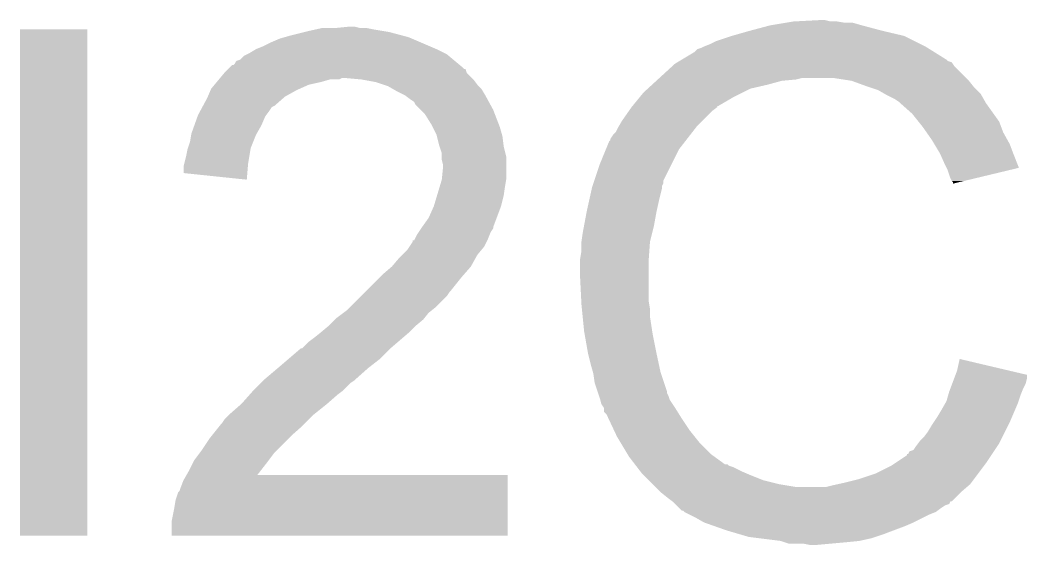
# Model space of a CAD drawing. Extents: x -1.3 to 24.2, y -3.9 to 39.2.
# Drawn here: x 8.661 to 10.602, y 4.986 to 5.997 of the extents above; entities that cross this region are included whole.
import ezdxf

# ---------------------------------------------------------------- set-up
doc = ezdxf.new("R2010")
doc.units = 0
doc.layers.add('6DOF_IMU_14_CLICK_V100_GTO', color=14, linetype='CONTINUOUS')

msp = doc.modelspace()

# ---------------------------------------------------------------- linework, layer by layer
at = {"layer": '6DOF_IMU_14_CLICK_V100_GTO'}
for points in [[(10.15238, 5.9944), (10.200638, 5.99694), (10.223502, 5.9944), (10.213342, 5.99694)], [(8.6614, 5.003824), (8.661422, 5.979136), (8.790916, 5.003824), (8.79094, 5.979136)], [(8.661422, 5.979136), (8.661424, 5.97916), (8.79094, 5.979136), (8.661424, 5.97916)], [(9.2202, 5.97662), (9.23163, 5.97916), (9.35736, 5.97662), (9.34212, 5.97916)], [(9.23163, 5.97916), (9.243062, 5.9817), (9.34212, 5.97916), (9.329422, 5.9817)], [(9.26846, 5.9817), (9.293858, 5.98424), (9.316722, 5.9817), (9.306562, 5.98424)], [(10.06856, 5.97662), (10.106658, 5.98678), (10.32256, 5.97662), (10.28446, 5.98678)], [(10.106658, 5.98678), (10.137138, 5.99186), (10.28446, 5.98678), (10.266684, 5.99186)], [(10.137138, 5.99186), (10.15238, 5.9944), (10.251442, 5.99186), (10.236202, 5.9944)], [(9.144, 5.95376), (9.16178, 5.961382), (9.434408, 5.95376), (9.416624, 5.961382)], [(9.16178, 5.961382), (9.170666, 5.96392), (9.416624, 5.961382), (9.410702, 5.96392)], [(9.170666, 5.96392), (9.17956, 5.96646), (9.410702, 5.96392), (9.401178, 5.96646)], [(9.17956, 5.96646), (9.21004, 5.97408), (9.401178, 5.96646), (9.3726, 5.97408)], [(9.21004, 5.97408), (9.2202, 5.97662), (9.3726, 5.97408), (9.35736, 5.97662)], [(10.002522, 5.9563), (10.033, 5.96646), (10.38606, 5.9563), (10.365742, 5.96646)], [(10.033, 5.96646), (10.06856, 5.97662), (10.365742, 5.96646), (10.32256, 5.97662)], [(9.103358, 5.93344), (9.116056, 5.94106), (9.479278, 5.93344), (9.46404, 5.94106)], [(9.116056, 5.94106), (9.12876, 5.94614), (9.46404, 5.94106), (9.452188, 5.94614)], [(9.12876, 5.94614), (9.144, 5.95376), (9.452188, 5.94614), (9.434408, 5.95376)], [(9.961882, 5.935982), (9.966964, 5.94106), (10.422632, 5.935982), (10.414508, 5.94106)], [(9.966964, 5.94106), (9.97458, 5.9436), (10.414508, 5.94106), (10.410444, 5.9436)], [(9.97458, 5.9436), (9.97966, 5.94614), (10.410444, 5.9436), (10.406378, 5.94614)], [(9.97966, 5.94614), (9.99236, 5.95122), (10.406378, 5.94614), (10.39622, 5.95122)], [(9.99236, 5.95122), (10.002522, 5.9563), (10.39622, 5.95122), (10.38606, 5.9563)], [(9.077968, 5.918198), (9.08558, 5.920744), (9.499602, 5.918198), (9.496546, 5.920744)], [(9.08558, 5.920744), (9.093204, 5.928362), (9.496546, 5.920744), (9.487404, 5.928362)], [(9.093204, 5.928362), (9.098278, 5.9309), (9.487404, 5.928362), (9.484356, 5.9309)], [(9.098278, 5.9309), (9.103358, 5.93344), (9.484356, 5.9309), (9.479278, 5.93344)], [(9.932244, 5.9182), (9.936474, 5.920738), (10.449564, 5.9182), (10.447022, 5.920738)], [(9.936474, 5.920738), (9.961882, 5.935982), (10.447022, 5.920738), (10.422632, 5.935982)], [(9.0551, 5.89534), (9.062702, 5.902942), (9.522464, 5.89534), (9.519924, 5.902942)], [(9.062702, 5.902942), (9.062722, 5.90296), (9.519924, 5.902942), (9.517384, 5.90296)], [(9.062722, 5.90296), (9.065264, 5.905502), (9.517384, 5.90296), (9.514838, 5.905502)], [(9.065264, 5.905502), (9.070344, 5.91058), (9.514838, 5.905502), (9.508744, 5.91058)], [(9.070344, 5.91058), (9.072886, 5.910586), (9.508744, 5.91058), (9.508738, 5.910586)], [(9.072886, 5.910586), (9.075422, 5.913124), (9.508738, 5.910586), (9.505692, 5.913124)], [(9.075422, 5.913124), (9.077968, 5.918198), (9.505692, 5.913124), (9.499602, 5.918198)], [(9.893298, 5.88518), (9.918234, 5.908038), (10.48512, 5.88518), (10.462262, 5.908038)], [(9.918234, 5.908038), (9.923782, 5.913122), (10.462262, 5.908038), (10.458872, 5.913122)], [(9.923782, 5.913122), (9.928004, 5.915656), (10.458872, 5.913122), (10.45718, 5.915656)], [(9.928004, 5.915656), (9.932244, 5.9182), (10.45718, 5.915656), (10.449564, 5.9182)], [(9.040284, 5.87756), (9.044516, 5.88264), (9.240522, 5.87756), (9.258296, 5.88264)], [(9.044516, 5.88264), (9.046632, 5.885178), (9.276076, 5.88264), (9.281156, 5.885178)], [(9.046632, 5.885178), (9.046634, 5.88518), (9.281156, 5.885178), (9.291322, 5.88518)], [(9.046634, 5.88518), (9.055098, 5.895338), (9.53262, 5.88518), (9.522466, 5.895338)], [(9.055098, 5.895338), (9.0551, 5.89534), (9.522466, 5.895338), (9.522464, 5.89534)], [(9.319262, 5.88264), (9.291322, 5.88518), (9.53516, 5.88264), (9.53262, 5.88518)], [(9.319274, 5.882638), (9.319262, 5.88264), (9.53516, 5.882638), (9.53516, 5.88264)], [(9.3472, 5.87756), (9.319274, 5.882638), (9.538972, 5.87756), (9.53516, 5.882638)], [(9.879444, 5.87248), (9.887758, 5.8801), (10.10158, 5.87248), (10.129518, 5.8801)], [(9.887758, 5.8801), (9.890528, 5.88264), (10.129518, 5.8801), (10.157458, 5.88264)], [(9.890528, 5.88264), (9.893298, 5.88518), (10.157458, 5.88264), (10.167618, 5.88518)], [(10.26414, 5.8801), (10.231118, 5.88518), (10.4902, 5.8801), (10.48512, 5.88518)], [(10.264146, 5.880098), (10.26414, 5.8801), (10.490202, 5.880098), (10.4902, 5.8801)], [(10.29208, 5.86994), (10.264146, 5.880098), (10.49833, 5.86994), (10.490202, 5.880098)], [(9.023168, 5.84962), (9.028614, 5.86232), (9.171942, 5.84962), (9.1948, 5.86232)], [(9.028614, 5.86232), (9.029702, 5.864858), (9.1948, 5.86232), (9.20051, 5.864858)], [(9.029702, 5.864858), (9.03605, 5.872478), (9.20051, 5.864858), (9.217658, 5.872478)], [(9.03605, 5.872478), (9.040284, 5.87756), (9.217658, 5.872478), (9.240522, 5.87756)], [(9.36244, 5.87248), (9.3472, 5.87756), (9.542782, 5.87248), (9.538972, 5.87756)], [(9.370058, 5.86994), (9.36244, 5.87248), (9.545322, 5.86994), (9.542782, 5.87248)], [(9.378954, 5.864858), (9.370058, 5.86994), (9.550402, 5.864858), (9.545322, 5.86994)], [(9.387842, 5.85978), (9.378954, 5.864858), (9.55345, 5.85978), (9.550402, 5.864858)], [(9.86282, 5.85724), (9.871132, 5.86486), (10.05332, 5.85724), (10.068558, 5.86486)], [(9.871132, 5.86486), (9.879444, 5.87248), (10.068558, 5.86486), (10.10158, 5.87248)], [(10.2997, 5.8674), (10.29208, 5.86994), (10.50036, 5.8674), (10.49833, 5.86994)], [(10.314938, 5.86232), (10.2997, 5.8674), (10.50544, 5.86232), (10.50036, 5.8674)], [(10.32828, 5.854698), (10.314938, 5.86232), (10.513062, 5.854698), (10.50544, 5.86232)], [(9.013872, 5.831838), (9.02208, 5.847078), (9.151616, 5.831838), (9.169036, 5.847078)], [(9.02208, 5.847078), (9.023168, 5.84962), (9.169036, 5.847078), (9.171942, 5.84962)], [(9.403078, 5.85216), (9.387842, 5.85978), (9.55802, 5.85216), (9.55345, 5.85978)], [(9.41324, 5.84454), (9.403078, 5.85216), (9.562178, 5.84454), (9.55802, 5.85216)], [(9.420856, 5.839458), (9.41324, 5.84454), (9.56495, 5.839458), (9.562178, 5.84454)], [(9.842038, 5.83184), (9.856584, 5.84962), (10.007598, 5.83184), (10.038082, 5.84962)], [(9.856584, 5.84962), (9.86282, 5.85724), (10.038082, 5.84962), (10.05332, 5.85724)], [(10.332722, 5.85216), (10.32828, 5.854698), (10.514514, 5.85216), (10.513062, 5.854698)], [(10.347958, 5.84454), (10.332722, 5.85216), (10.518866, 5.84454), (10.514514, 5.85216)], [(10.35558, 5.83946), (10.347958, 5.84454), (10.521768, 5.83946), (10.518866, 5.84454)], [(9.0043, 5.814062), (9.008402, 5.82168), (9.135746, 5.814062), (9.14146, 5.82168)], [(9.008402, 5.82168), (9.012502, 5.829296), (9.14146, 5.82168), (9.146542, 5.829296)], [(9.012502, 5.829296), (9.013872, 5.831838), (9.146542, 5.829296), (9.151616, 5.831838)], [(9.423398, 5.834384), (9.420856, 5.839458), (9.567716, 5.834384), (9.56495, 5.839458)], [(9.433562, 5.82422), (9.423398, 5.834384), (9.57326, 5.82422), (9.567716, 5.834384)], [(9.441178, 5.816602), (9.433562, 5.82422), (9.576192, 5.816602), (9.57326, 5.82422)], [(9.834622, 5.821678), (9.839958, 5.829298), (9.9949, 5.821678), (10.005052, 5.829298)], [(9.839958, 5.829298), (9.83996, 5.8293), (10.005052, 5.829298), (10.005052, 5.8293)], [(9.83996, 5.8293), (9.842018, 5.831816), (10.005052, 5.8293), (10.00506, 5.831816)], [(9.842018, 5.831816), (9.842038, 5.83184), (10.00506, 5.831816), (10.007598, 5.83184)], [(10.35812, 5.83692), (10.35558, 5.83946), (10.52322, 5.83692), (10.521768, 5.83946)], [(10.358124, 5.836918), (10.35812, 5.83692), (10.52322, 5.836918), (10.52322, 5.83692)], [(10.38098, 5.8166), (10.358124, 5.836918), (10.537736, 5.8166), (10.52322, 5.836918)], [(8.997042, 5.793738), (9.00339, 5.811518), (9.12622, 5.793738), (9.13384, 5.811518)], [(9.00339, 5.811518), (9.0043, 5.814062), (9.13384, 5.811518), (9.135746, 5.814062)], [(9.45388, 5.796278), (9.441178, 5.816602), (9.584008, 5.796278), (9.576192, 5.816602)], [(9.816082, 5.793738), (9.822178, 5.8039), (9.96696, 5.793738), (9.977122, 5.8039)], [(9.822178, 5.8039), (9.834622, 5.821678), (9.977122, 5.8039), (9.9949, 5.821678)], [(10.393172, 5.801362), (10.38098, 5.8166), (10.54862, 5.801362), (10.537736, 5.8166)], [(8.991602, 5.7785), (8.997042, 5.793738), (9.11751, 5.7785), (9.12622, 5.793738)], [(9.45642, 5.791202), (9.45388, 5.796278), (9.58596, 5.791202), (9.584008, 5.796278)], [(9.46404, 5.775962), (9.45642, 5.791202), (9.590314, 5.775962), (9.58596, 5.791202)], [(9.809482, 5.781044), (9.81456, 5.791198), (9.957086, 5.781044), (9.964984, 5.791198)], [(9.81456, 5.791198), (9.816082, 5.793738), (9.964984, 5.791198), (9.96696, 5.793738)], [(10.4013, 5.7912), (10.393172, 5.801362), (10.55243, 5.7912), (10.54862, 5.801362)], [(10.408416, 5.781038), (10.4013, 5.7912), (10.55624, 5.781038), (10.55243, 5.7912)], [(8.98906, 5.76326), (8.991178, 5.77596), (9.11098, 5.76326), (9.11606, 5.77596)], [(8.991178, 5.77596), (8.991602, 5.7785), (9.11606, 5.77596), (9.11751, 5.7785)], [(9.464678, 5.773418), (9.46404, 5.775962), (9.59104, 5.773418), (9.590314, 5.775962)], [(9.469122, 5.75564), (9.464678, 5.773418), (9.593264, 5.75564), (9.59104, 5.773418)], [(9.796782, 5.763258), (9.79932, 5.765804), (9.943252, 5.763258), (9.945232, 5.765804)], [(9.79932, 5.765804), (9.799324, 5.768346), (9.945232, 5.765804), (9.94721, 5.768346)], [(9.799324, 5.768346), (9.804402, 5.775962), (9.94721, 5.768346), (9.953134, 5.775962)], [(9.804402, 5.775962), (9.809482, 5.781044), (9.953134, 5.775962), (9.957086, 5.781044)], [(10.419082, 5.7658), (10.408416, 5.781038), (10.564708, 5.7658), (10.55624, 5.781038)], [(10.423654, 5.75818), (10.419082, 5.7658), (10.56894, 5.75818), (10.564708, 5.7658)], [(8.98144, 5.73532), (8.983982, 5.74802), (9.10336, 5.73532), (9.105476, 5.74802)], [(8.983982, 5.74802), (8.984826, 5.750558), (9.105476, 5.74802), (9.1059, 5.750558)], [(8.984826, 5.750558), (8.98906, 5.76326), (9.1059, 5.750558), (9.11098, 5.76326)], [(9.46997, 5.7531), (9.469122, 5.75564), (9.59358, 5.7531), (9.593264, 5.75564)], [(9.474198, 5.740402), (9.46997, 5.7531), (9.596756, 5.740402), (9.59358, 5.7531)], [(9.779, 5.72008), (9.790504, 5.748018), (9.91743, 5.72008), (9.9314, 5.748018)], [(9.790504, 5.748018), (9.796782, 5.763258), (9.9314, 5.748018), (9.943252, 5.763258)], [(10.43432, 5.7404), (10.423654, 5.75818), (10.575608, 5.7404), (10.56894, 5.75818)], [(8.97763, 5.720082), (8.98144, 5.73532), (9.10082, 5.720082), (9.10336, 5.73532)], [(9.4742, 5.732778), (9.474198, 5.740402), (9.59866, 5.732778), (9.596756, 5.740402)], [(9.4742, 5.727702), (9.4742, 5.732778), (9.59866, 5.727702), (9.59866, 5.732778)], [(9.47674, 5.717542), (9.4742, 5.727702), (9.59866, 5.717542), (9.59866, 5.727702)], [(10.43545, 5.73786), (10.43432, 5.7404), (10.57656, 5.73786), (10.575608, 5.7404)], [(10.44448, 5.71754), (10.43545, 5.73786), (10.584664, 5.71754), (10.57656, 5.73786)], [(8.97636, 5.715002), (8.97763, 5.720082), (9.100392, 5.715002), (9.10082, 5.720082)], [(8.97636, 5.702322), (8.97636, 5.715002), (9.099326, 5.702322), (9.100392, 5.715002)], [(9.474452, 5.692138), (9.47674, 5.714998), (9.59866, 5.692138), (9.59866, 5.714998)], [(9.47674, 5.714998), (9.47674, 5.717542), (9.59866, 5.714998), (9.59866, 5.717542)], [(9.767992, 5.687056), (9.779, 5.72008), (9.90092, 5.687056), (9.91743, 5.72008)], [(10.447024, 5.712454), (10.44448, 5.71754), (10.586692, 5.712454), (10.584664, 5.71754)], [(10.44956, 5.70738), (10.447024, 5.712454), (10.56553, 5.70738), (10.586692, 5.712454)], [(10.45464, 5.692142), (10.44956, 5.70738), (10.501976, 5.692142), (10.56553, 5.70738)], [(9.098256, 5.689602), (8.97636, 5.702322), (9.098256, 5.689602), (9.099326, 5.702322)], [(9.47039, 5.6769), (9.4742, 5.689602), (9.59612, 5.6769), (9.598236, 5.689602)], [(9.4742, 5.689602), (9.474452, 5.692138), (9.598236, 5.689602), (9.59866, 5.692138)], [(9.7663, 5.681976), (9.767992, 5.687056), (9.900918, 5.681976), (9.90092, 5.687056)], [(10.457178, 5.687064), (10.45464, 5.692142), (10.480798, 5.687064), (10.501976, 5.692142)], [(10.459714, 5.684526), (10.457178, 5.687064), (10.470212, 5.684526), (10.480798, 5.687064)], [(9.465056, 5.65912), (9.47039, 5.6769), (9.59358, 5.65912), (9.59612, 5.6769)], [(9.75868, 5.6515), (9.763196, 5.671818), (9.8933, 5.6515), (9.89838, 5.671818)], [(9.763196, 5.671818), (9.763762, 5.67436), (9.89838, 5.671818), (9.89838, 5.67436)], [(9.763762, 5.67436), (9.764606, 5.676896), (9.89838, 5.67436), (9.89838, 5.676896)], [(9.764606, 5.676896), (9.7663, 5.681976), (9.89838, 5.676896), (9.900918, 5.681976)], [(10.45972, 5.68201), (10.459714, 5.684526), (10.45972, 5.68201), (10.470212, 5.684526)], [(9.458962, 5.6388), (9.465056, 5.65912), (9.588498, 5.6388), (9.59358, 5.65912)], [(9.7536, 5.62864), (9.75868, 5.6515), (9.88822, 5.62864), (9.8933, 5.6515)], [(9.4488, 5.615938), (9.45896, 5.638798), (9.579926, 5.615938), (9.588498, 5.638798)], [(9.45896, 5.638798), (9.458962, 5.6388), (9.588498, 5.638798), (9.588498, 5.6388)], [(9.74836, 5.6007), (9.7536, 5.62864), (9.88314, 5.6007), (9.88822, 5.62864)], [(9.4361, 5.59816), (9.4488, 5.615938), (9.57326, 5.59816), (9.579926, 5.615938)], [(9.429328, 5.588002), (9.434402, 5.595614), (9.56818, 5.588002), (9.573256, 5.595614)], [(9.434402, 5.595614), (9.436096, 5.598156), (9.573256, 5.595614), (9.57326, 5.598156)], [(9.436096, 5.598156), (9.4361, 5.59816), (9.57326, 5.598156), (9.57326, 5.59816)], [(9.74598, 5.588), (9.74836, 5.6007), (9.879964, 5.588), (9.88314, 5.6007)], [(9.411548, 5.560064), (9.41832, 5.570222), (9.55548, 5.560064), (9.56056, 5.570222)], [(9.41832, 5.570222), (9.418344, 5.57276), (9.56056, 5.570222), (9.561828, 5.57276)], [(9.418344, 5.57276), (9.420866, 5.572776), (9.561828, 5.57276), (9.561836, 5.572776)], [(9.420866, 5.572776), (9.422128, 5.5753), (9.561836, 5.572776), (9.5631, 5.5753)], [(9.422128, 5.5753), (9.425942, 5.582922), (9.5631, 5.5753), (9.566148, 5.582922)], [(9.425942, 5.582922), (9.429328, 5.588002), (9.566148, 5.582922), (9.56818, 5.588002)], [(9.74344, 5.57022), (9.74598, 5.588), (9.87552, 5.57022), (9.879964, 5.588)], [(9.74344, 5.570218), (9.74344, 5.57022), (9.87552, 5.570218), (9.87552, 5.57022)], [(9.74344, 5.552442), (9.74344, 5.570218), (9.87425, 5.552442), (9.87552, 5.570218)], [(9.397996, 5.544818), (9.40816, 5.55498), (9.542778, 5.544818), (9.551244, 5.55498)], [(9.40816, 5.55498), (9.411548, 5.560064), (9.551244, 5.55498), (9.55548, 5.560064)], [(9.7409, 5.537202), (9.74344, 5.552442), (9.87316, 5.537202), (9.87425, 5.552442)], [(9.377682, 5.521962), (9.392918, 5.53974), (9.53008, 5.521962), (9.539956, 5.53974)], [(9.392918, 5.53974), (9.397996, 5.544818), (9.539956, 5.53974), (9.542778, 5.544818)], [(9.7409, 5.534662), (9.7409, 5.537202), (9.87298, 5.534662), (9.87316, 5.537202)], [(9.7409, 5.4991), (9.7409, 5.534662), (9.87298, 5.4991), (9.87298, 5.534662)], [(9.3599, 5.50672), (9.377682, 5.52196), (9.516744, 5.50672), (9.530078, 5.52196)], [(9.377682, 5.52196), (9.377682, 5.521962), (9.530078, 5.52196), (9.53008, 5.521962)], [(9.329418, 5.47624), (9.354818, 5.50164), (9.49198, 5.47624), (9.5123, 5.50164)], [(9.354818, 5.50164), (9.3599, 5.50672), (9.5123, 5.50164), (9.516744, 5.50672)], [(9.74306, 5.455918), (9.7409, 5.4991), (9.87298, 5.455918), (9.87298, 5.4991)], [(9.319256, 5.466078), (9.326878, 5.4737), (9.484358, 5.466078), (9.48944, 5.4737)], [(9.326878, 5.4737), (9.329418, 5.47624), (9.48944, 5.4737), (9.49198, 5.47624)], [(9.296396, 5.443218), (9.319256, 5.466078), (9.461498, 5.443218), (9.484358, 5.466078)], [(9.74344, 5.4483), (9.74306, 5.455918), (9.87425, 5.4483), (9.87298, 5.455918)], [(9.284542, 5.433058), (9.29132, 5.438142), (9.448798, 5.433058), (9.455152, 5.438142)], [(9.29132, 5.438142), (9.296396, 5.443218), (9.455152, 5.438142), (9.461498, 5.443218)], [(9.744204, 5.440678), (9.74344, 5.4483), (9.87552, 5.440678), (9.87425, 5.4483)], [(9.745728, 5.425438), (9.744204, 5.440678), (9.87552, 5.425438), (9.87552, 5.440678)], [(9.255762, 5.407662), (9.268458, 5.420358), (9.423402, 5.407662), (9.438638, 5.420358)], [(9.268458, 5.420358), (9.271002, 5.4229), (9.438638, 5.420358), (9.44067, 5.4229)], [(9.271002, 5.4229), (9.284542, 5.433058), (9.44067, 5.4229), (9.448798, 5.433058)], [(9.74852, 5.397498), (9.745728, 5.425438), (9.87982, 5.397498), (9.87552, 5.425438)], [(9.22782, 5.3848), (9.24052, 5.39496), (9.398844, 5.3848), (9.4107, 5.39496)], [(9.24052, 5.39496), (9.255758, 5.407658), (9.4107, 5.39496), (9.423398, 5.407658)], [(9.255758, 5.407658), (9.255762, 5.407662), (9.423398, 5.407658), (9.423402, 5.407662)], [(9.749418, 5.39242), (9.74852, 5.397498), (9.8806, 5.39242), (9.87982, 5.397498)], [(9.204966, 5.364486), (9.217662, 5.37718), (9.375144, 5.364486), (9.389954, 5.37718)], [(9.217662, 5.37718), (9.22782, 5.3848), (9.389954, 5.37718), (9.398844, 5.3848)], [(9.75614, 5.35432), (9.749418, 5.39242), (9.88822, 5.35432), (9.8806, 5.39242)], [(9.178714, 5.34416), (9.202424, 5.36448), (9.354818, 5.34416), (9.375138, 5.36448)], [(9.202424, 5.36448), (9.20327, 5.364482), (9.375138, 5.36448), (9.37514, 5.364482)], [(9.20327, 5.364482), (9.204966, 5.364486), (9.37514, 5.364482), (9.375144, 5.364486)], [(9.16686, 5.334), (9.178714, 5.34416), (9.341756, 5.334), (9.354818, 5.34416)], [(9.76122, 5.334), (9.75614, 5.35432), (9.892576, 5.334), (9.88822, 5.35432)], [(10.46734, 5.321302), (10.472444, 5.344156), (10.569506, 5.321302), (10.472444, 5.344156)], [(9.13384, 5.30606), (9.157854, 5.32638), (9.3091, 5.30606), (9.33196, 5.32638)], [(9.157854, 5.32638), (9.16686, 5.334), (9.33196, 5.32638), (9.341756, 5.334)], [(9.765576, 5.31876), (9.76122, 5.334), (9.895842, 5.31876), (9.892576, 5.334)], [(9.7663, 5.316222), (9.765576, 5.31876), (9.896688, 5.316222), (9.895842, 5.31876)], [(10.464474, 5.31366), (10.46734, 5.321302), (10.60196, 5.31366), (10.569506, 5.321302)], [(9.11098, 5.2832), (9.126218, 5.298438), (9.283698, 5.2832), (9.298938, 5.298438)], [(9.126218, 5.298438), (9.1313, 5.30352), (9.298938, 5.298438), (9.30656, 5.30352)], [(9.1313, 5.30352), (9.13384, 5.30606), (9.30656, 5.30352), (9.3091, 5.30606)], [(9.76884, 5.298442), (9.7663, 5.316222), (9.902614, 5.298442), (9.896688, 5.316222)], [(9.774768, 5.280656), (9.76884, 5.298442), (9.90854, 5.280656), (9.902614, 5.298442)], [(10.457812, 5.295898), (10.461622, 5.306058), (10.59942, 5.295898), (10.60196, 5.306058)], [(10.461622, 5.306058), (10.464474, 5.31366), (10.60196, 5.306058), (10.60196, 5.31366)], [(9.103924, 5.27558), (9.10844, 5.28066), (9.27354, 5.27558), (9.280312, 5.28066)], [(9.10844, 5.28066), (9.11098, 5.2832), (9.280312, 5.28066), (9.283698, 5.2832)], [(9.775616, 5.278116), (9.774768, 5.280656), (9.908542, 5.278116), (9.90854, 5.280656)], [(10.449924, 5.273042), (10.4521, 5.28066), (10.58926, 5.273042), (10.592306, 5.28066)], [(10.4521, 5.28066), (10.454004, 5.28574), (10.592306, 5.28066), (10.59434, 5.28574)], [(10.454004, 5.28574), (10.457812, 5.295898), (10.59434, 5.28574), (10.59942, 5.295898)], [(9.08812, 5.2578), (9.103924, 5.27558), (9.25322, 5.2578), (9.27354, 5.27558)], [(9.777308, 5.273038), (9.775616, 5.278116), (9.91108, 5.273038), (9.908542, 5.278116)], [(9.779, 5.267958), (9.777308, 5.273038), (9.912776, 5.267958), (9.91108, 5.273038)], [(9.779636, 5.265416), (9.779, 5.267958), (9.913622, 5.265416), (9.912776, 5.267958)], [(9.781538, 5.2578), (9.779636, 5.265416), (9.9187, 5.2578), (9.913622, 5.265416)], [(10.444118, 5.257802), (10.447022, 5.262882), (10.58418, 5.257802), (10.585872, 5.262882)], [(10.447022, 5.262882), (10.449924, 5.273042), (10.585872, 5.262882), (10.58926, 5.273042)], [(9.06526, 5.23748), (9.0678, 5.24002), (9.22782, 5.23748), (9.230994, 5.24002)], [(9.0678, 5.24002), (9.08812, 5.2578), (9.230994, 5.24002), (9.25322, 5.2578)], [(9.786616, 5.250186), (9.781538, 5.2578), (9.923776, 5.250186), (9.9187, 5.2578)], [(9.786618, 5.25018), (9.786616, 5.250186), (9.92378, 5.25018), (9.923776, 5.250186)], [(9.78662, 5.242564), (9.786618, 5.25018), (9.92854, 5.242564), (9.92378, 5.25018)], [(9.791698, 5.237478), (9.78662, 5.242564), (9.93172, 5.237478), (9.92854, 5.242564)], [(10.42924, 5.232398), (10.43686, 5.2451), (10.573292, 5.232398), (10.578736, 5.2451)], [(10.43686, 5.2451), (10.444118, 5.257802), (10.578736, 5.2451), (10.58418, 5.257802)], [(9.05002, 5.2197), (9.055102, 5.227322), (9.21004, 5.2197), (9.217662, 5.227322)], [(9.055102, 5.227322), (9.06526, 5.23748), (9.217662, 5.227322), (9.22782, 5.23748)], [(9.795284, 5.22986), (9.791698, 5.237478), (9.93648, 5.22986), (9.93172, 5.237478)], [(9.806044, 5.207), (9.795284, 5.22986), (9.95172, 5.207), (9.93648, 5.22986)], [(10.419078, 5.21716), (10.422464, 5.22224), (10.566398, 5.21716), (10.56894, 5.22224)], [(10.422464, 5.22224), (10.42924, 5.232398), (10.56894, 5.22224), (10.573292, 5.232398)], [(9.031224, 5.196842), (9.045448, 5.21462), (9.18464, 5.196842), (9.20496, 5.21462)], [(9.045448, 5.21462), (9.04748, 5.21716), (9.20496, 5.21462), (9.2075, 5.21716)], [(9.04748, 5.21716), (9.05002, 5.2197), (9.2075, 5.21716), (9.21004, 5.2197)], [(9.81202, 5.194302), (9.806044, 5.207), (9.96188, 5.194302), (9.95172, 5.207)], [(10.40384, 5.194302), (10.411462, 5.204462), (10.55497, 5.194302), (10.56005, 5.204462)], [(10.411462, 5.204462), (10.419078, 5.21716), (10.56005, 5.204462), (10.566398, 5.21716)], [(9.01192, 5.1689), (9.02716, 5.19176), (9.1567, 5.1689), (9.179558, 5.19176)], [(9.02716, 5.19176), (9.031224, 5.196842), (9.179558, 5.19176), (9.18464, 5.196842)], [(9.819642, 5.1816), (9.81202, 5.194302), (9.97204, 5.1816), (9.96188, 5.194302)], [(9.831832, 5.16128), (9.819642, 5.1816), (9.992362, 5.16128), (9.97204, 5.1816)], [(10.3886, 5.17652), (10.392408, 5.181598), (10.545232, 5.17652), (10.548618, 5.181598)], [(10.392408, 5.181598), (10.396222, 5.18668), (10.548618, 5.181598), (10.551158, 5.18668)], [(10.396222, 5.18668), (10.40384, 5.194302), (10.551158, 5.18668), (10.55497, 5.194302)], [(8.996682, 5.148578), (9.008108, 5.163818), (9.140188, 5.148578), (9.15162, 5.163818)], [(9.008108, 5.163818), (9.01192, 5.1689), (9.15162, 5.163818), (9.1567, 5.1689)], [(10.373366, 5.161296), (10.375908, 5.166358), (10.535082, 5.161296), (10.538458, 5.166358)], [(10.375908, 5.166358), (10.38352, 5.168904), (10.538458, 5.166358), (10.540154, 5.168904)], [(10.38352, 5.168904), (10.3886, 5.17652), (10.540154, 5.168904), (10.545232, 5.17652)], [(8.98652, 5.12826), (8.994142, 5.1435), (9.124558, 5.12826), (9.13638, 5.1435)], [(8.994142, 5.1435), (8.996682, 5.148578), (9.13638, 5.1435), (9.140188, 5.148578)], [(9.834878, 5.156202), (9.831832, 5.16128), (9.999346, 5.156202), (9.992362, 5.16128)], [(9.846604, 5.14096), (9.834878, 5.156202), (10.020302, 5.14096), (9.999346, 5.156202)], [(10.340342, 5.138422), (10.347954, 5.1435), (10.51941, 5.138422), (10.52322, 5.1435)], [(10.347954, 5.1435), (10.37082, 5.15875), (10.52322, 5.1435), (10.533386, 5.15875)], [(10.37082, 5.15875), (10.370844, 5.16128), (10.533386, 5.15875), (10.535072, 5.16128)], [(10.370844, 5.16128), (10.373366, 5.161296), (10.535072, 5.16128), (10.535082, 5.161296)], [(8.982164, 5.12064), (8.98652, 5.12826), (9.118648, 5.12064), (9.124558, 5.12826)], [(9.84661, 5.140954), (9.846604, 5.14096), (10.025386, 5.140954), (10.020302, 5.14096)], [(9.848558, 5.13842), (9.84661, 5.140954), (10.027924, 5.13842), (10.025386, 5.140954)], [(9.850512, 5.13588), (9.848558, 5.13842), (10.03554, 5.13588), (10.027924, 5.13842)], [(9.856374, 5.12826), (9.850512, 5.13588), (10.05078, 5.12826), (10.03554, 5.13588)], [(9.86028, 5.123182), (9.856374, 5.12826), (10.06263, 5.123182), (10.05078, 5.12826)], [(9.862822, 5.12064), (9.86028, 5.123182), (10.06856, 5.12064), (10.06263, 5.123182)], [(10.279378, 5.11302), (10.30986, 5.12318), (10.50036, 5.11302), (10.50798, 5.12318)], [(10.30986, 5.12318), (10.340342, 5.138422), (10.50798, 5.12318), (10.51941, 5.138422)], [(8.97128, 5.09778), (8.97636, 5.110482), (9.601194, 5.09778), (9.601196, 5.110482)], [(8.97636, 5.110482), (8.98215, 5.120616), (9.601196, 5.110482), (9.6012, 5.120616)], [(8.98215, 5.120616), (8.982164, 5.12064), (9.6012, 5.120616), (9.118648, 5.12064)], [(9.872982, 5.11048), (9.862822, 5.12064), (10.093962, 5.11048), (10.06856, 5.12064)], [(9.880602, 5.10286), (9.872982, 5.11048), (10.12444, 5.10286), (10.093962, 5.11048)], [(10.23746, 5.102858), (10.2489, 5.1054), (10.49274, 5.102858), (10.494646, 5.1054)], [(10.2489, 5.1054), (10.279378, 5.11302), (10.494646, 5.1054), (10.50036, 5.11302)], [(8.961122, 5.072382), (8.966204, 5.08762), (9.60119, 5.072382), (9.601192, 5.08762)], [(8.966204, 5.08762), (8.96874, 5.090164), (9.601192, 5.08762), (9.601192, 5.090164)], [(8.96874, 5.090164), (8.97128, 5.09778), (9.601192, 5.090164), (9.601194, 5.09778)], [(9.885682, 5.09778), (9.880602, 5.10286), (10.154922, 5.09778), (10.12444, 5.10286)], [(9.89584, 5.087622), (9.885682, 5.09778), (10.47496, 5.087622), (10.486814, 5.09778)], [(9.89584, 5.08762), (9.89584, 5.087622), (10.474956, 5.08762), (10.47496, 5.087622)], [(9.90854, 5.07746), (9.89584, 5.08762), (10.464796, 5.07746), (10.474956, 5.08762)], [(10.215882, 5.09778), (10.22604, 5.10032), (10.486814, 5.09778), (10.489778, 5.10032)], [(10.22604, 5.10032), (10.23746, 5.102858), (10.489778, 5.10032), (10.49274, 5.102858)], [(8.95858, 5.05714), (8.961122, 5.072382), (9.601186, 5.05714), (9.60119, 5.072382)], [(9.918698, 5.06984), (9.90854, 5.07746), (10.457176, 5.06984), (10.464796, 5.07746)], [(9.918716, 5.069824), (9.918698, 5.06984), (10.454634, 5.069824), (10.457176, 5.06984)], [(9.923778, 5.064762), (9.918716, 5.069824), (10.452092, 5.064762), (10.454634, 5.069824)], [(8.9535, 5.031742), (8.95858, 5.05714), (9.60118, 5.031742), (9.601186, 5.05714)], [(9.926322, 5.062218), (9.923778, 5.064762), (10.444476, 5.062218), (10.452092, 5.064762)], [(9.9314, 5.05714), (9.926322, 5.062218), (10.43686, 5.05714), (10.444476, 5.062218)], [(9.936474, 5.052066), (9.9314, 5.05714), (10.430094, 5.052066), (10.43686, 5.05714)], [(9.939016, 5.05206), (9.936474, 5.052066), (10.430088, 5.05206), (10.430094, 5.052066)], [(9.941562, 5.049522), (9.939016, 5.05206), (10.426704, 5.049522), (10.430088, 5.05206)], [(9.941566, 5.04952), (9.941562, 5.049522), (10.426702, 5.04952), (10.426704, 5.049522)], [(9.951724, 5.04444), (9.941566, 5.04952), (10.414, 5.04444), (10.426702, 5.04952)], [(8.9535, 5.003824), (8.9535, 5.031742), (9.601176, 5.003824), (9.60118, 5.031742)], [(9.96188, 5.03936), (9.951724, 5.04444), (10.40384, 5.03936), (10.414, 5.04444)], [(9.979658, 5.0292), (9.96188, 5.03936), (10.38352, 5.0292), (10.40384, 5.03936)], [(10.00125, 5.02158), (9.979658, 5.0292), (10.36574, 5.02158), (10.38352, 5.0292)], [(10.02284, 5.01396), (10.00125, 5.02158), (10.34542, 5.01396), (10.36574, 5.02158)], [(10.048748, 5.00634), (10.02284, 5.01396), (10.3251, 5.00634), (10.34542, 5.01396)], [(8.790916, 5.0038), (8.6614, 5.003824), (8.790916, 5.0038), (8.790916, 5.003824)], [(9.601176, 5.0038), (8.9535, 5.003824), (9.601176, 5.0038), (9.601176, 5.003824)], [(10.066018, 5.00126), (10.048748, 5.00634), (10.309858, 5.00126), (10.3251, 5.00634)], [(10.086338, 4.99872), (10.066018, 5.00126), (10.302238, 4.99872), (10.309858, 5.00126)], [(10.126978, 4.99364), (10.086338, 4.99872), (10.279378, 4.99364), (10.302238, 4.99872)], [(10.134602, 4.9911), (10.126978, 4.99364), (10.25398, 4.9911), (10.279378, 4.99364)], [(10.142218, 4.988562), (10.134602, 4.9911), (10.226062, 4.988562), (10.25398, 4.9911)], [(10.170158, 4.98856), (10.142218, 4.988562), (10.22604, 4.98856), (10.226062, 4.988562)], [(10.182858, 4.98602), (10.170158, 4.98856), (10.198102, 4.98602), (10.22604, 4.98856)]]:
    msp.add_solid(points, dxfattribs=at)

doc.saveas('drawing.dxf')
